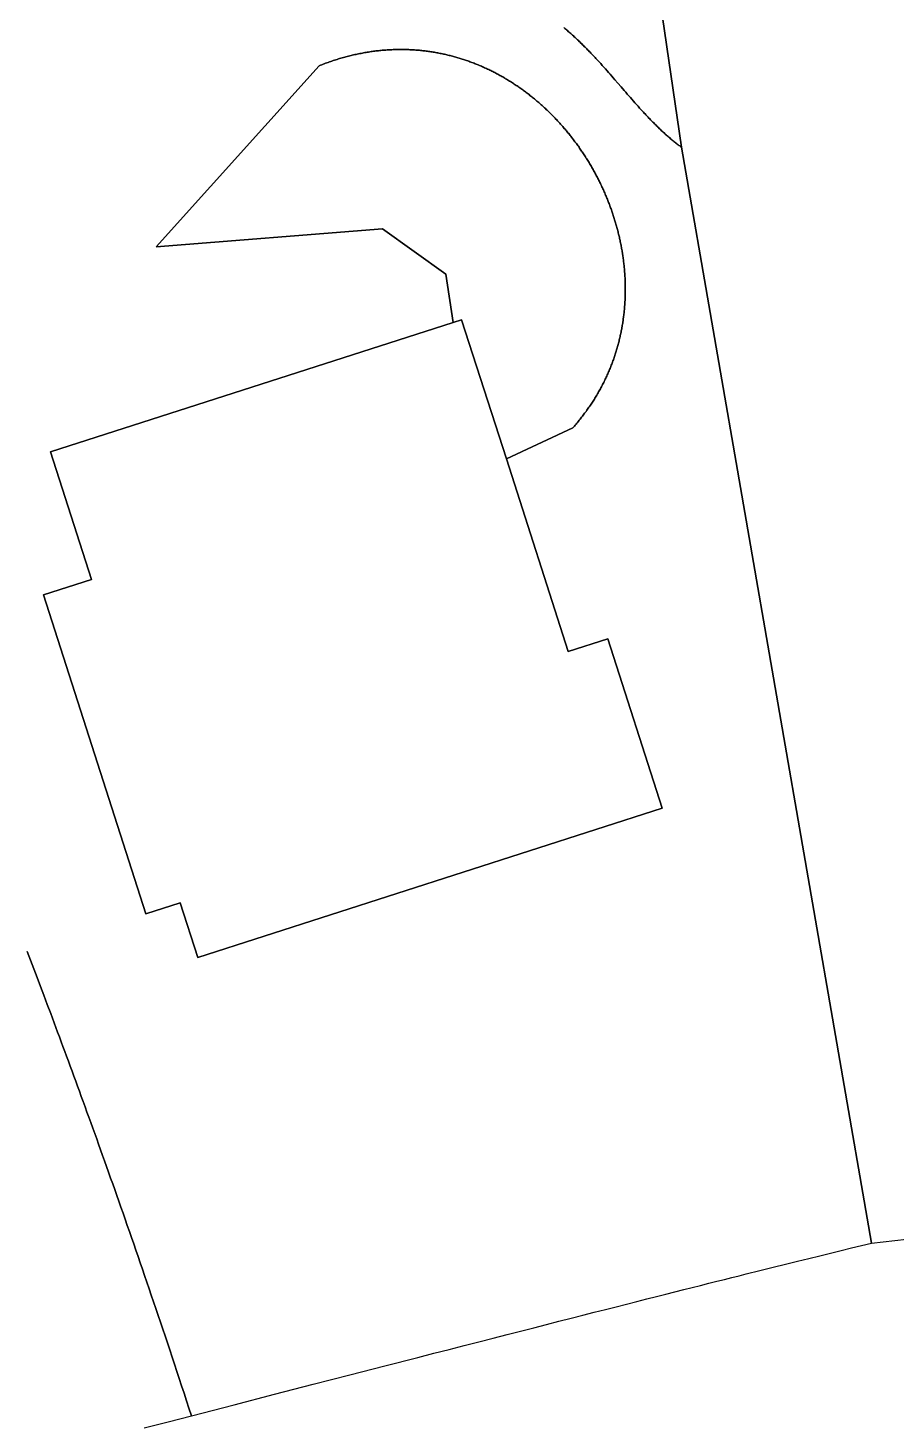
# Model space of a CAD drawing. Header units: millimetres. Extents: x 539514 to 908003, y -69769 to 203909.
# Drawn here: x 561027 to 588964, y 134727 to 179757 of the extents above; entities that cross this region are included whole.
import ezdxf

# ---------------------------------------------------------------- set-up
doc = ezdxf.new("R2010")
doc.units = ezdxf.units.MM
doc.layers.add('CLOSED_AREAS', color=7, linetype='Continuous')
doc.layers.add('REGION_HOLES', color=7, linetype='Continuous')

msp = doc.modelspace()

# ---------------------------------------------------------------- linework, layer by layer
at = {"layer": 'CLOSED_AREAS'}
for points in [[(577976.303, 203901.238), (582057.085, 175918.733), (588178.257, 140649.118), (590801.617, 140940.602)], [(578276.466, 179767.685), (578304.504, 179743.98), (578332.469, 179720.163), (578360.36, 179696.235), (578388.178, 179672.196), (578415.922, 179648.045), (578443.593, 179623.783), (578471.19, 179599.41), (578498.713, 179574.926), (578526.162, 179550.33), (578553.537, 179525.623), (578580.837, 179500.804), (578608.063, 179475.874), (578635.214, 179450.832), (578662.29, 179425.679), (578689.291, 179400.414), (578716.217, 179375.037), (578743.068, 179349.549), (578769.843, 179323.949), (578797.181, 179297.622), (578824.44, 179271.18), (578851.623, 179244.626), (578878.731, 179217.962), (578905.764, 179191.193), (578932.724, 179164.319), (578959.612, 179137.343), (578986.43, 179110.269), (579013.178, 179083.099), (579039.859, 179055.836), (579066.472, 179028.481), (579093.02, 179001.038), (579119.503, 178973.51), (579145.923, 178945.898), (579172.281, 178918.206), (579198.579, 178890.437), (579224.817, 178862.592), (579250.997, 178834.674), (579277.12, 178806.687), (579303.187, 178778.632), (579329.199, 178750.513), (579355.159, 178722.332), (579381.066, 178694.091), (579406.923, 178665.794), (579458.488, 178609.039), (579509.865, 178552.088), (579561.064, 178494.962), (579612.094, 178437.683), (579662.965, 178380.271), (579713.687, 178322.748), (579764.271, 178265.133), (579814.725, 178207.449), (579865.06, 178149.715), (579915.286, 178091.954), (580015.45, 177976.433), (580115.296, 177861.051), (580214.902, 177745.978), (580264.64, 177688.61), (580314.347, 177631.381), (580364.035, 177574.314), (580413.712, 177517.428), (580463.389, 177460.745), (580513.075, 177404.287), (580562.781, 177348.073), (580612.515, 177292.125), (580662.289, 177236.464), (580712.112, 177181.111), (580761.993, 177126.087), (580786.959, 177098.705), (580811.943, 177071.413), (580836.947, 177044.213), (580861.972, 177017.109), (580887.019, 176990.103), (580912.09, 176963.197), (580937.185, 176936.395), (580962.305, 176909.698), (580987.453, 176883.11), (581012.629, 176856.633), (581037.835, 176830.27), (581063.072, 176804.023), (581088.34, 176777.894), (581113.642, 176751.888), (581138.978, 176726.005), (581164.35, 176700.25), (581189.759, 176674.624), (581215.207, 176649.13), (581240.693, 176623.77), (581266.221, 176598.548), (581291.79, 176573.466), (581317.402, 176548.526), (581343.059, 176523.731), (581368.761, 176499.085), (581394.511, 176474.588), (581420.308, 176450.245), (581446.154, 176426.057), (581472.052, 176402.028), (581498.001, 176378.159), (581524.003, 176354.454), (581550.059, 176330.915), (581576.171, 176307.545), (581602.339, 176284.347), (581628.566, 176261.322), (581654.852, 176238.474), (581681.198, 176215.805), (581707.606, 176193.318), (581734.077, 176171.016), (581760.612, 176148.901), (581787.212, 176126.975), (581813.879, 176105.242), (581840.614, 176083.704), (581867.418, 176062.363), (581894.292, 176041.223), (581921.238, 176020.286), (581948.257, 175999.554), (581975.35, 175979.03), (582002.518, 175958.717), (582029.762, 175938.617), (582057.085, 175918.733), (577976.303, 203901.238)], [(561003.666, 150032.275), (561108.432, 149756.226), (561214.133, 149477.268), (561320.793, 149195.287), (561428.43, 148910.165), (561537.065, 148621.788), (561646.721, 148330.037), (561757.416, 148034.797), (561869.172, 147735.951), (561925.454, 147585.14), (561982.01, 147433.384), (562038.84, 147280.669), (562095.949, 147126.979), (562153.339, 146972.301), (562211.012, 146816.619), (562268.971, 146659.92), (562327.219, 146502.189), (562385.757, 146343.411), (562444.59, 146183.571), (562503.718, 146022.656), (562563.145, 145860.65), (562622.874, 145697.54), (562682.907, 145533.31), (562743.247, 145367.946), (562803.895, 145201.433), (562864.856, 145033.758), (562926.131, 144864.905), (562987.723, 144694.859), (563049.634, 144523.607), (563111.868, 144351.134), (563174.426, 144177.425), (563237.312, 144002.465), (563300.527, 143826.241), (563364.076, 143648.737), (563427.959, 143469.94), (563492.18, 143289.834), (563556.741, 143108.405), (563621.645, 142925.638), (563686.895, 142741.519), (563752.492, 142556.034), (563818.44, 142369.168), (563884.742, 142180.905), (563951.399, 141991.233), (564018.415, 141800.136), (564085.791, 141607.599), (564153.531, 141413.608), (564221.638, 141218.15), (564290.113, 141021.208), (564358.959, 140822.768), (564428.18, 140622.817), (564497.777, 140421.339), (564567.753, 140218.32), (564638.11, 140013.746), (564708.853, 139807.601), (564779.981, 139599.871), (564851.5, 139390.542), (564923.41, 139179.6), (564995.715, 138967.029), (565068.418, 138752.815), (565141.52, 138536.943), (565215.024, 138319.4), (565288.934, 138100.17), (565363.251, 137879.24), (565437.978, 137656.593), (565513.118, 137432.217), (565588.674, 137206.096), (565664.647, 136978.215), (565741.041, 136748.561), (565817.858, 136517.119), (565895.1, 136283.874), (565972.771, 136048.811), (566050.873, 135811.917), (566129.409, 135573.176), (566208.38, 135332.574), (566287.79, 135090.096), (567658.529, 135444.064), (568963.871, 135780.866), (570205.926, 136101.055), (571386.805, 136405.184), (572508.615, 136693.809), (573573.468, 136967.482), (574085.194, 137098.885), (574583.472, 137226.757), (575068.565, 137351.169), (575540.737, 137472.188), (576000.252, 137589.886), (576447.372, 137704.329), (576882.363, 137815.589), (577305.488, 137923.734), (577717.01, 138028.833), (578117.194, 138130.956), (578506.302, 138230.171), (578884.598, 138326.549), (579252.347, 138420.157), (579609.812, 138511.066), (579957.256, 138599.345), (580294.944, 138685.063), (580623.138, 138768.288), (580942.104, 138849.091), (581252.103, 138927.541), (581553.401, 139003.706), (581846.26, 139077.656), (582130.945, 139149.461), (582407.719, 139219.188), (582676.846, 139286.909), (582938.59, 139352.691), (583193.213, 139416.604), (583440.981, 139478.718), (583682.156, 139539.101), (583917.003, 139597.823), (584145.784, 139654.953), (584586.207, 139764.713), (585005.535, 139868.935), (585405.876, 139968.174), (585789.341, 140062.983), (586158.039, 140153.915), (586514.08, 140241.525), (586859.573, 140326.366), (587196.627, 140408.992), (587527.353, 140489.957), (588178.257, 140649.118), (582057.085, 175918.733), (582029.762, 175938.617), (582002.518, 175958.717), (581975.35, 175979.03), (581948.257, 175999.554), (581921.238, 176020.286), (581894.292, 176041.223), (581867.418, 176062.363), (581840.614, 176083.704), (581813.879, 176105.242), (581787.212, 176126.975), (581760.612, 176148.901), (581734.077, 176171.016), (581707.606, 176193.318), (581681.198, 176215.805), (581654.852, 176238.474), (581628.566, 176261.322), (581602.339, 176284.347), (581576.171, 176307.545), (581550.059, 176330.915), (581524.003, 176354.454), (581498.001, 176378.159), (581472.052, 176402.028), (581446.154, 176426.057), (581420.308, 176450.245), (581394.511, 176474.588), (581368.761, 176499.085), (581343.059, 176523.731), (581317.402, 176548.526), (581291.79, 176573.466), (581266.221, 176598.548), (581240.693, 176623.77), (581215.207, 176649.13), (581189.759, 176674.624), (581164.35, 176700.25), (581138.978, 176726.005), (581113.642, 176751.888), (581088.34, 176777.894), (581063.072, 176804.023), (581037.835, 176830.27), (581012.629, 176856.633), (580987.453, 176883.11), (580962.305, 176909.698), (580937.185, 176936.395), (580912.09, 176963.197), (580887.019, 176990.103), (580861.972, 177017.109), (580836.947, 177044.213), (580811.943, 177071.413), (580786.959, 177098.705), (580761.993, 177126.087), (580712.112, 177181.111), (580662.289, 177236.464), (580612.515, 177292.125), (580562.781, 177348.073), (580513.075, 177404.287), (580463.389, 177460.745), (580413.712, 177517.428), (580364.035, 177574.314), (580314.347, 177631.381), (580264.64, 177688.61), (580214.902, 177745.978), (580115.296, 177861.051), (580015.45, 177976.433), (579915.286, 178091.954), (579865.06, 178149.715), (579814.725, 178207.449), (579764.271, 178265.133), (579713.687, 178322.748), (579662.965, 178380.271), (579612.094, 178437.683), (579561.064, 178494.962), (579509.865, 178552.088), (579458.488, 178609.039), (579406.923, 178665.794), (579381.066, 178694.091), (579355.159, 178722.332), (579329.199, 178750.513), (579303.187, 178778.632), (579277.12, 178806.687), (579250.997, 178834.674), (579224.817, 178862.592), (579198.579, 178890.437), (579172.281, 178918.206), (579145.923, 178945.898), (579119.503, 178973.51), (579093.02, 179001.038), (579066.472, 179028.481), (579039.859, 179055.836), (579013.178, 179083.099), (578986.43, 179110.269), (578959.612, 179137.343), (578932.724, 179164.319), (578905.764, 179191.193), (578878.731, 179217.962), (578851.623, 179244.626), (578824.44, 179271.18), (578797.181, 179297.622), (578769.843, 179323.949), (578743.068, 179349.549), (578716.217, 179375.037), (578689.291, 179400.414), (578662.29, 179425.679), (578635.214, 179450.832), (578608.063, 179475.874), (578580.837, 179500.804), (578553.537, 179525.623), (578526.162, 179550.33), (578498.713, 179574.926), (578471.19, 179599.41), (578443.593, 179623.783), (578415.922, 179648.045), (578388.178, 179672.196), (578360.36, 179696.235), (578332.469, 179720.163), (578304.504, 179743.98), (578276.466, 179767.685)], [(564761.383, 134695.615), (565534.221, 134895.385), (566287.79, 135090.096), (566208.38, 135332.574), (566129.409, 135573.176), (566050.873, 135811.917), (565972.771, 136048.811), (565895.1, 136283.874), (565817.858, 136517.119), (565741.041, 136748.561), (565664.647, 136978.215), (565588.674, 137206.096), (565513.118, 137432.217), (565437.978, 137656.593), (565363.251, 137879.24), (565288.934, 138100.17), (565215.024, 138319.4), (565141.52, 138536.943), (565068.418, 138752.815), (564995.715, 138967.029), (564923.41, 139179.6), (564851.5, 139390.542), (564779.981, 139599.871), (564708.853, 139807.601), (564638.11, 140013.746), (564567.753, 140218.32), (564497.777, 140421.339), (564428.18, 140622.817), (564358.959, 140822.768), (564290.113, 141021.208), (564221.638, 141218.15), (564153.531, 141413.608), (564085.791, 141607.599), (564018.415, 141800.136), (563951.399, 141991.233), (563884.742, 142180.905), (563818.44, 142369.168), (563752.492, 142556.034), (563686.895, 142741.519), (563621.645, 142925.638), (563556.741, 143108.405), (563492.18, 143289.834), (563427.959, 143469.94), (563364.076, 143648.737), (563300.527, 143826.241), (563237.312, 144002.465), (563174.426, 144177.425), (563111.868, 144351.134), (563049.634, 144523.607), (562987.723, 144694.859), (562926.131, 144864.905), (562864.856, 145033.758), (562803.895, 145201.433), (562743.247, 145367.946), (562682.907, 145533.31), (562622.874, 145697.54), (562563.145, 145860.65), (562503.718, 146022.656), (562444.59, 146183.571), (562385.757, 146343.411), (562327.219, 146502.189), (562268.971, 146659.92), (562211.012, 146816.619), (562153.339, 146972.301), (562095.949, 147126.979), (562038.84, 147280.669), (561982.01, 147433.384), (561925.454, 147585.14), (561869.172, 147735.951), (561757.416, 148034.797), (561646.721, 148330.037), (561537.065, 148621.788), (561428.43, 148910.165), (561320.793, 149195.287), (561214.133, 149477.268), (561108.432, 149756.226), (561003.666, 150032.275)]]:
    msp.add_lwpolyline(points, dxfattribs=at)
for points in [[(574708.866, 170279.193), (574984.544, 170367.788), (576425.34, 165884.526), (578559.271, 166882.716), (578586.539, 166913.51), (578613.568, 166944.395), (578640.359, 166975.369), (578666.913, 167006.432), (578693.23, 167037.583), (578719.31, 167068.822), (578745.154, 167100.147), (578770.761, 167131.559), (578796.134, 167163.056), (578821.271, 167194.637), (578846.174, 167226.303), (578870.842, 167258.051), (578895.277, 167289.883), (578919.478, 167321.796), (578943.446, 167353.79), (578967.182, 167385.864), (578990.685, 167418.018), (579013.956, 167450.251), (579036.996, 167482.562), (579059.805, 167514.95), (579082.384, 167547.415), (579104.732, 167579.957), (579126.851, 167612.573), (579148.74, 167645.265), (579170.4, 167678.03), (579191.832, 167710.868), (579213.035, 167743.779), (579234.011, 167776.761), (579254.76, 167809.815), (579275.281, 167842.939), (579295.576, 167876.132), (579315.645, 167909.394), (579335.488, 167942.725), (579355.106, 167976.123), (579374.499, 168009.587), (579393.668, 168043.118), (579412.612, 168076.714), (579431.333, 168110.374), (579449.831, 168144.099), (579468.106, 168177.886), (579486.158, 168211.736), (579503.988, 168245.648), (579521.597, 168279.62), (579538.984, 168313.653), (579556.151, 168347.746), (579573.097, 168381.897), (579589.823, 168416.107), (579606.33, 168450.373), (579622.617, 168484.697), (579638.686, 168519.077), (579654.536, 168553.511), (579670.169, 168588.001), (579685.583, 168622.544), (579700.781, 168657.14), (579715.762, 168691.789), (579730.526, 168726.49), (579745.075, 168761.241), (579759.408, 168796.043), (579773.526, 168830.894), (579787.429, 168865.794), (579801.118, 168900.742), (579814.593, 168935.738), (579827.855, 168970.78), (579840.903, 169005.868), (579853.739, 169041.001), (579866.362, 169076.179), (579878.774, 169111.401), (579890.974, 169146.666), (579902.964, 169181.973), (579914.742, 169217.322), (579926.311, 169252.712), (579937.669, 169288.142), (579948.818, 169323.611), (579959.758, 169359.119), (579970.49, 169394.666), (579981.013, 169430.25), (579991.329, 169465.87), (580001.437, 169501.526), (580011.338, 169537.218), (580021.032, 169572.944), (580030.521, 169608.704), (580039.804, 169644.497), (580048.881, 169680.322), (580057.753, 169716.179), (580066.421, 169752.066), (580074.885, 169787.984), (580083.145, 169823.932), (580091.202, 169859.908), (580099.055, 169895.912), (580106.707, 169931.944), (580114.156, 169968.002), (580121.404, 170004.086), (580128.45, 170040.196), (580135.295, 170076.33), (580141.94, 170112.487), (580148.385, 170148.668), (580154.63, 170184.871), (580160.676, 170221.095), (580166.524, 170257.34), (580172.172, 170293.606), (580177.623, 170329.891), (580182.876, 170366.195), (580187.932, 170402.517), (580192.791, 170438.856), (580197.454, 170475.211), (580201.921, 170511.583), (580206.192, 170547.97), (580210.268, 170584.371), (580214.15, 170620.786), (580217.837, 170657.214), (580221.33, 170693.654), (580224.629, 170730.106), (580227.735, 170766.568), (580230.649, 170803.041), (580233.37, 170839.523), (580235.9, 170876.014), (580238.237, 170912.513), (580240.384, 170949.019), (580242.34, 170985.532), (580244.106, 171022.051), (580245.682, 171058.574), (580247.068, 171095.102), (580248.266, 171131.634), (580249.275, 171168.169), (580250.095, 171204.706), (580250.728, 171241.245), (580251.173, 171277.784), (580251.431, 171314.324), (580251.503, 171350.863), (580251.388, 171387.401), (580251.088, 171423.936), (580250.602, 171460.469), (580249.931, 171496.999), (580249.076, 171533.524), (580248.036, 171570.044), (580246.813, 171606.559), (580245.406, 171643.067), (580243.817, 171679.569), (580242.044, 171716.062), (580240.09, 171752.548), (580237.954, 171789.024), (580235.637, 171825.49), (580233.138, 171861.945), (580230.459, 171898.389), (580227.601, 171934.821), (580224.562, 171971.24), (580221.344, 172007.646), (580217.947, 172044.038), (580214.372, 172080.414), (580210.619, 172116.775), (580206.688, 172153.12), (580202.579, 172189.447), (580198.294, 172225.757), (580193.833, 172262.048), (580189.195, 172298.32), (580184.382, 172334.572), (580179.394, 172370.804), (580174.23, 172407.014), (580168.893, 172443.202), (580163.381, 172479.367), (580157.696, 172515.509), (580151.838, 172551.626), (580145.806, 172587.719), (580139.603, 172623.786), (580133.227, 172659.826), (580126.68, 172695.839), (580119.962, 172731.825), (580113.073, 172767.782), (580106.014, 172803.71), (580098.785, 172839.607), (580091.386, 172875.474), (580083.818, 172911.31), (580076.082, 172947.114), (580068.177, 172982.884), (580060.104, 173018.622), (580051.864, 173054.325), (580043.457, 173089.993), (580034.883, 173125.625), (580026.142, 173161.221), (580017.236, 173196.78), (580008.165, 173232.3), (579998.928, 173267.783), (579989.527, 173303.226), (579979.962, 173338.629), (579970.232, 173373.991), (579960.34, 173409.312), (579950.284, 173444.591), (579940.066, 173479.827), (579929.685, 173515.019), (579919.143, 173550.167), (579908.44, 173585.27), (579897.575, 173620.328), (579886.55, 173655.339), (579875.365, 173690.302), (579864.02, 173725.218), (579852.515, 173760.086), (579840.852, 173794.904), (579829.03, 173829.672), (579817.05, 173864.389), (579804.912, 173899.055), (579792.617, 173933.668), (579780.166, 173968.229), (579767.557, 174002.736), (579754.793, 174037.189), (579741.873, 174071.587), (579728.797, 174105.929), (579715.567, 174140.215), (579702.182, 174174.443), (579688.643, 174208.613), (579674.951, 174242.725), (579661.105, 174276.778), (579647.107, 174310.77), (579632.956, 174344.702), (579618.653, 174378.572), (579604.198, 174412.381), (579589.593, 174446.126), (579574.836, 174479.807), (579559.929, 174513.424), (579544.872, 174546.977), (579529.666, 174580.463), (579514.31, 174613.883), (579498.806, 174647.235), (579483.153, 174680.52), (579467.353, 174713.736), (579451.404, 174746.883), (579435.309, 174779.96), (579419.067, 174812.966), (579402.679, 174845.9), (579386.144, 174878.762), (579369.465, 174911.551), (579352.64, 174944.267), (579335.67, 174976.908), (579318.556, 175009.474), (579301.299, 175041.965), (579283.898, 175074.378), (579266.353, 175106.715), (579248.667, 175138.973), (579230.837, 175171.153), (579212.866, 175203.254), (579194.754, 175235.274), (579176.501, 175267.214), (579158.107, 175299.072), (579139.572, 175330.848), (579120.898, 175362.541), (579102.085, 175394.15), (579083.133, 175425.675), (579064.042, 175457.114), (579044.813, 175488.468), (579025.446, 175519.736), (579005.941, 175550.916), (578986.3, 175582.008), (578966.522, 175613.011), (578946.608, 175643.925), (578926.559, 175674.749), (578906.374, 175705.482), (578886.054, 175736.123), (578865.6, 175766.672), (578845.011, 175797.128), (578824.289, 175827.491), (578803.433, 175857.759), (578782.445, 175887.932), (578761.324, 175918.009), (578740.071, 175947.989), (578718.687, 175977.872), (578697.171, 176007.658), (578675.524, 176037.344), (578653.747, 176066.931), (578631.84, 176096.418), (578609.804, 176125.804), (578587.638, 176155.088), (578565.343, 176184.27), (578542.92, 176213.349), (578520.369, 176242.325), (578497.69, 176271.195), (578474.884, 176299.961), (578451.951, 176328.621), (578428.892, 176357.174), (578405.707, 176385.62), (578382.397, 176413.958), (578358.961, 176442.187), (578335.4, 176470.307), (578311.716, 176498.316), (578287.907, 176526.215), (578263.975, 176554.002), (578239.919, 176581.676), (578215.741, 176609.238), (578191.441, 176636.686), (578167.019, 176664.019), (578142.475, 176691.237), (578117.81, 176718.339), (578093.025, 176745.325), (578068.119, 176772.193), (578043.094, 176798.943), (578017.949, 176825.575), (577992.685, 176852.086), (577967.302, 176878.478), (577941.801, 176904.749), (577916.182, 176930.898), (577890.446, 176956.925), (577864.593, 176982.829), (577838.624, 177008.608), (577812.538, 177034.264), (577786.336, 177059.794), (577760.019, 177085.198), (577733.587, 177110.476), (577707.04, 177135.626), (577680.38, 177160.648), (577653.605, 177185.541), (577626.717, 177210.305), (577599.716, 177234.939), (577572.603, 177259.441), (577545.378, 177283.812), (577518.041, 177308.051), (577490.592, 177332.156), (577463.033, 177356.128), (577435.363, 177379.965), (577407.583, 177403.667), (577379.694, 177427.233), (577351.695, 177450.662), (577323.587, 177473.954), (577295.371, 177497.107), (577267.047, 177520.122), (577238.615, 177542.998), (577210.076, 177565.733), (577181.43, 177588.327), (577152.678, 177610.779), (577123.82, 177633.089), (577094.856, 177655.256), (577065.787, 177677.279), (577036.613, 177699.157), (577007.334, 177720.89), (576977.952, 177742.477), (576948.466, 177763.918), (576918.877, 177785.211), (576889.186, 177806.356), (576859.392, 177827.352), (576829.496, 177848.198), (576799.498, 177868.894), (576769.399, 177889.439), (576739.2, 177909.833), (576708.9, 177930.074), (576678.501, 177950.162), (576648.001, 177970.095), (576617.403, 177989.875), (576586.706, 178009.499), (576555.911, 178028.967), (576525.018, 178048.278), (576494.028, 178067.432), (576462.94, 178086.428), (576431.756, 178105.264), (576400.475, 178123.942), (576369.099, 178142.458), (576337.627, 178160.814), (576306.061, 178179.008), (576274.399, 178197.04), (576242.644, 178214.908), (576210.795, 178232.613), (576178.852, 178250.153), (576146.816, 178267.527), (576114.688, 178284.736), (576082.467, 178301.777), (576050.155, 178318.652), (576017.752, 178335.358), (575985.257, 178351.895), (575952.672, 178368.262), (575919.997, 178384.46), (575887.232, 178400.486), (575854.378, 178416.34), (575821.434, 178432.022), (575788.403, 178447.531), (575755.283, 178462.865), (575722.076, 178478.025), (575688.781, 178493.01), (575655.399, 178507.819), (575621.931, 178522.451), (575588.377, 178536.905), (575554.737, 178551.181), (575521.012, 178565.278), (575487.202, 178579.196), (575453.308, 178592.933), (575419.33, 178606.489), (575385.268, 178619.863), (575351.122, 178633.055), (575316.894, 178646.063), (575282.584, 178658.888), (575248.192, 178671.528), (575213.718, 178683.982), (575179.163, 178696.25), (575144.527, 178708.332), (575109.81, 178720.226), (575075.014, 178731.932), (575040.138, 178743.448), (575005.183, 178754.776), (574970.15, 178765.912), (574935.038, 178776.858), (574899.848, 178787.612), (574864.58, 178798.173), (574829.236, 178808.541), (574793.815, 178818.715), (574758.317, 178828.694), (574722.744, 178838.478), (574687.095, 178848.065), (574651.371, 178857.456), (574615.572, 178866.65), (574579.699, 178875.645), (574543.752, 178884.441), (574507.732, 178893.037), (574471.639, 178901.433), (574435.473, 178909.628), (574399.235, 178917.62), (574362.925, 178925.411), (574326.544, 178932.998), (574290.092, 178940.381), (574253.569, 178947.559), (574216.976, 178954.532), (574180.313, 178961.299), (574143.581, 178967.858), (574106.78, 178974.211), (574069.91, 178980.355), (574032.972, 178986.289), (573995.966, 178992.015), (573958.893, 178997.529), (573921.753, 179002.833), (573884.547, 179007.924), (573847.274, 179012.803), (573809.936, 179017.469), (573772.533, 179021.921), (573735.064, 179026.158), (573697.531, 179030.179), (573659.934, 179033.984), (573622.274, 179037.573), (573584.55, 179040.944), (573546.763, 179044.096), (573508.914, 179047.029), (573471.002, 179049.743), (573433.029, 179052.236), (573394.995, 179054.508), (573356.9, 179056.558), (573318.745, 179058.385), (573280.529, 179059.989), (573242.254, 179061.369), (573203.92, 179062.525), (573165.527, 179063.454), (573127.076, 179064.158), (573088.566, 179064.634), (573050, 179064.883), (573011.375, 179064.904), (572972.695, 179064.695), (572933.958, 179064.257), (572895.164, 179063.588), (572856.316, 179062.688), (572817.412, 179061.556), (572778.454, 179060.191), (572739.441, 179058.593), (572700.374, 179056.761), (572661.254, 179054.694), (572622.081, 179052.392), (572582.855, 179049.853), (572543.576, 179047.077), (572504.246, 179044.064), (572464.865, 179040.812), (572425.432, 179037.321), (572385.949, 179033.591), (572346.415, 179029.62), (572306.832, 179025.407), (572267.199, 179020.953), (572227.518, 179016.256), (572187.787, 179011.315), (572148.009, 179006.13), (572108.182, 179000.701), (572068.309, 178995.026), (572028.388, 178989.105), (571988.421, 178982.937), (571948.407, 178976.521), (571908.348, 178969.856), (571868.243, 178962.943), (571828.094, 178955.779), (571787.9, 178948.366), (571747.661, 178940.7), (571707.38, 178932.783), (571667.054, 178924.613), (571626.686, 178916.19), (571586.275, 178907.512), (571545.823, 178898.58), (571505.328, 178889.392), (571464.793, 178879.948), (571424.216, 178870.247), (571383.599, 178860.288), (571342.942, 178850.07), (571302.245, 178839.594), (571261.509, 178828.858), (571220.734, 178817.861), (571179.921, 178806.602), (571139.069, 178795.082), (571098.181, 178783.299), (571057.254, 178771.252), (571016.291, 178758.942), (570975.292, 178746.366), (570934.257, 178733.525), (570893.186, 178720.417), (570852.08, 178707.043), (570810.939, 178693.4), (570769.764, 178679.49), (570728.554, 178665.31), (570687.312, 178650.86), (570646.036, 178636.139), (570604.727, 178621.147), (570563.386, 178605.884), (570522.013, 178590.347), (570480.609, 178574.537), (570439.174, 178558.452), (570397.707, 178542.093), (565150.988, 172712.405), (572438.098, 173295.373), (574478.489, 171837.951)], [(576425.34, 165884.526), (574984.544, 170367.788), (574708.866, 170279.193), (561752.306, 166115.313), (563072.985, 162005.815), (561521.187, 161507.11), (564818.436, 151247.207), (565927.369, 151603.587), (566494.291, 149839.524), (581438.864, 154642.296), (579686.478, 160095.117), (578417.007, 159687.144)]]:
    msp.add_lwpolyline(points, close=True, dxfattribs=at)
at = {"layer": 'REGION_HOLES'}
msp.add_lwpolyline([(574478.489, 171837.951), (572438.098, 173295.373), (565150.988, 172712.405), (570397.707, 178542.093), (570439.174, 178558.452), (570480.609, 178574.537), (570522.013, 178590.347), (570563.386, 178605.884), (570604.727, 178621.147), (570646.036, 178636.139), (570687.312, 178650.86), (570728.554, 178665.31), (570769.764, 178679.49), (570810.939, 178693.4), (570852.08, 178707.043), (570893.186, 178720.417), (570934.257, 178733.525), (570975.292, 178746.366), (571016.291, 178758.942), (571057.254, 178771.252), (571098.181, 178783.299), (571139.069, 178795.082), (571179.921, 178806.602), (571220.734, 178817.861), (571261.509, 178828.858), (571302.245, 178839.594), (571342.942, 178850.07), (571383.599, 178860.288), (571424.216, 178870.247), (571464.793, 178879.948), (571505.328, 178889.392), (571545.823, 178898.58), (571586.275, 178907.512), (571626.686, 178916.19), (571667.054, 178924.613), (571707.38, 178932.783), (571747.661, 178940.7), (571787.9, 178948.366), (571828.094, 178955.779), (571868.243, 178962.943), (571908.348, 178969.856), (571948.407, 178976.521), (571988.421, 178982.937), (572028.388, 178989.105), (572068.309, 178995.026), (572108.182, 179000.701), (572148.009, 179006.13), (572187.787, 179011.315), (572227.518, 179016.256), (572267.199, 179020.953), (572306.832, 179025.407), (572346.415, 179029.62), (572385.949, 179033.591), (572425.432, 179037.321), (572464.865, 179040.812), (572504.246, 179044.064), (572543.576, 179047.077), (572582.855, 179049.853), (572622.081, 179052.392), (572661.254, 179054.694), (572700.374, 179056.761), (572739.441, 179058.593), (572778.454, 179060.191), (572817.412, 179061.556), (572856.316, 179062.688), (572895.164, 179063.588), (572933.958, 179064.257), (572972.695, 179064.695), (573011.375, 179064.904), (573050, 179064.883), (573088.566, 179064.634), (573127.076, 179064.158), (573165.527, 179063.454), (573203.92, 179062.525), (573242.254, 179061.369), (573280.529, 179059.989), (573318.745, 179058.385), (573356.9, 179056.558), (573394.995, 179054.508), (573433.029, 179052.236), (573471.002, 179049.743), (573508.914, 179047.029), (573546.763, 179044.096), (573584.55, 179040.944), (573622.274, 179037.573), (573659.934, 179033.984), (573697.531, 179030.179), (573735.064, 179026.158), (573772.533, 179021.921), (573809.936, 179017.469), (573847.274, 179012.803), (573884.547, 179007.924), (573921.753, 179002.833), (573958.893, 178997.529), (573995.966, 178992.015), (574032.972, 178986.289), (574069.91, 178980.355), (574106.78, 178974.211), (574143.581, 178967.858), (574180.313, 178961.299), (574216.976, 178954.532), (574253.569, 178947.559), (574290.092, 178940.381), (574326.544, 178932.998), (574362.925, 178925.411), (574399.235, 178917.62), (574435.473, 178909.628), (574471.639, 178901.433), (574507.732, 178893.037), (574543.752, 178884.441), (574579.699, 178875.645), (574615.572, 178866.65), (574651.371, 178857.456), (574687.095, 178848.065), (574722.744, 178838.478), (574758.317, 178828.694), (574793.815, 178818.715), (574829.236, 178808.541), (574864.58, 178798.173), (574899.848, 178787.612), (574935.038, 178776.858), (574970.15, 178765.912), (575005.183, 178754.776), (575040.138, 178743.448), (575075.014, 178731.932), (575109.81, 178720.226), (575144.527, 178708.332), (575179.163, 178696.25), (575213.718, 178683.982), (575248.192, 178671.528), (575282.584, 178658.888), (575316.894, 178646.063), (575351.122, 178633.055), (575385.268, 178619.863), (575419.33, 178606.489), (575453.308, 178592.933), (575487.202, 178579.196), (575521.012, 178565.278), (575554.737, 178551.181), (575588.377, 178536.905), (575621.931, 178522.451), (575655.399, 178507.819), (575688.781, 178493.01), (575722.076, 178478.025), (575755.283, 178462.865), (575788.403, 178447.531), (575821.434, 178432.022), (575854.378, 178416.34), (575887.232, 178400.486), (575919.997, 178384.46), (575952.672, 178368.262), (575985.257, 178351.895), (576017.752, 178335.358), (576050.155, 178318.652), (576082.467, 178301.777), (576114.688, 178284.736), (576146.816, 178267.527), (576178.852, 178250.153), (576210.795, 178232.613), (576242.644, 178214.908), (576274.399, 178197.04), (576306.061, 178179.008), (576337.627, 178160.814), (576369.099, 178142.458), (576400.475, 178123.942), (576431.756, 178105.264), (576462.94, 178086.428), (576494.028, 178067.432), (576525.018, 178048.278), (576555.911, 178028.967), (576586.706, 178009.499), (576617.403, 177989.875), (576648.001, 177970.095), (576678.501, 177950.162), (576708.9, 177930.074), (576739.2, 177909.833), (576769.399, 177889.439), (576799.498, 177868.894), (576829.496, 177848.198), (576859.392, 177827.352), (576889.186, 177806.356), (576918.877, 177785.211), (576948.466, 177763.918), (576977.952, 177742.477), (577007.334, 177720.89), (577036.613, 177699.157), (577065.787, 177677.279), (577094.856, 177655.256), (577123.82, 177633.089), (577152.678, 177610.779), (577181.43, 177588.327), (577210.076, 177565.733), (577238.615, 177542.998), (577267.047, 177520.122), (577295.371, 177497.107), (577323.587, 177473.954), (577351.695, 177450.662), (577379.694, 177427.233), (577407.583, 177403.667), (577435.363, 177379.965), (577463.033, 177356.128), (577490.592, 177332.156), (577518.041, 177308.051), (577545.378, 177283.812), (577572.603, 177259.441), (577599.716, 177234.939), (577626.717, 177210.305), (577653.605, 177185.541), (577680.38, 177160.648), (577707.04, 177135.626), (577733.587, 177110.476), (577760.019, 177085.198), (577786.336, 177059.794), (577812.538, 177034.264), (577838.624, 177008.608), (577864.593, 176982.829), (577890.446, 176956.925), (577916.182, 176930.898), (577941.801, 176904.749), (577967.302, 176878.478), (577992.685, 176852.086), (578017.949, 176825.575), (578043.094, 176798.943), (578068.119, 176772.193), (578093.025, 176745.325), (578117.81, 176718.339), (578142.475, 176691.237), (578167.019, 176664.019), (578191.441, 176636.686), (578215.741, 176609.238), (578239.919, 176581.676), (578263.975, 176554.002), (578287.907, 176526.215), (578311.716, 176498.316), (578335.4, 176470.307), (578358.961, 176442.187), (578382.397, 176413.958), (578405.707, 176385.62), (578428.892, 176357.174), (578451.951, 176328.621), (578474.884, 176299.961), (578497.69, 176271.195), (578520.369, 176242.325), (578542.92, 176213.349), (578565.343, 176184.27), (578587.638, 176155.088), (578609.804, 176125.804), (578631.84, 176096.418), (578653.747, 176066.931), (578675.524, 176037.344), (578697.171, 176007.658), (578718.687, 175977.872), (578740.071, 175947.989), (578761.324, 175918.009), (578782.445, 175887.932), (578803.433, 175857.759), (578824.289, 175827.491), (578845.011, 175797.128), (578865.6, 175766.672), (578886.054, 175736.123), (578906.374, 175705.482), (578926.559, 175674.749), (578946.608, 175643.925), (578966.522, 175613.011), (578986.3, 175582.008), (579005.941, 175550.916), (579025.446, 175519.736), (579044.813, 175488.468), (579064.042, 175457.114), (579083.133, 175425.675), (579102.085, 175394.15), (579120.898, 175362.541), (579139.572, 175330.848), (579158.107, 175299.072), (579176.501, 175267.214), (579194.754, 175235.274), (579212.866, 175203.254), (579230.837, 175171.153), (579248.667, 175138.973), (579266.353, 175106.715), (579283.898, 175074.378), (579301.299, 175041.965), (579318.556, 175009.474), (579335.67, 174976.908), (579352.64, 174944.267), (579369.465, 174911.551), (579386.144, 174878.762), (579402.679, 174845.9), (579419.067, 174812.966), (579435.309, 174779.96), (579451.404, 174746.883), (579467.353, 174713.736), (579483.153, 174680.52), (579498.806, 174647.235), (579514.31, 174613.883), (579529.666, 174580.463), (579544.872, 174546.977), (579559.929, 174513.424), (579574.836, 174479.807), (579589.593, 174446.126), (579604.198, 174412.381), (579618.653, 174378.572), (579632.956, 174344.702), (579647.107, 174310.77), (579661.105, 174276.778), (579674.951, 174242.725), (579688.643, 174208.613), (579702.182, 174174.443), (579715.567, 174140.215), (579728.797, 174105.929), (579741.873, 174071.587), (579754.793, 174037.189), (579767.557, 174002.736), (579780.166, 173968.229), (579792.617, 173933.668), (579804.912, 173899.055), (579817.05, 173864.389), (579829.03, 173829.672), (579840.852, 173794.904), (579852.515, 173760.086), (579864.02, 173725.218), (579875.365, 173690.302), (579886.55, 173655.339), (579897.575, 173620.328), (579908.44, 173585.27), (579919.143, 173550.167), (579929.685, 173515.019), (579940.066, 173479.827), (579950.284, 173444.591), (579960.34, 173409.312), (579970.232, 173373.991), (579979.962, 173338.629), (579989.527, 173303.226), (579998.928, 173267.783), (580008.165, 173232.3), (580017.236, 173196.78), (580026.142, 173161.221), (580034.883, 173125.625), (580043.457, 173089.993), (580051.864, 173054.325), (580060.104, 173018.622), (580068.177, 172982.884), (580076.082, 172947.114), (580083.818, 172911.31), (580091.386, 172875.474), (580098.785, 172839.607), (580106.014, 172803.71), (580113.073, 172767.782), (580119.962, 172731.825), (580126.68, 172695.839), (580133.227, 172659.826), (580139.603, 172623.786), (580145.806, 172587.719), (580151.838, 172551.626), (580157.696, 172515.509), (580163.381, 172479.367), (580168.893, 172443.202), (580174.23, 172407.014), (580179.394, 172370.804), (580184.382, 172334.572), (580189.195, 172298.32), (580193.833, 172262.048), (580198.294, 172225.757), (580202.579, 172189.447), (580206.688, 172153.12), (580210.619, 172116.775), (580214.372, 172080.414), (580217.947, 172044.038), (580221.344, 172007.646), (580224.562, 171971.24), (580227.601, 171934.821), (580230.459, 171898.389), (580233.138, 171861.945), (580235.637, 171825.49), (580237.954, 171789.024), (580240.09, 171752.548), (580242.044, 171716.062), (580243.817, 171679.569), (580245.406, 171643.067), (580246.813, 171606.559), (580248.036, 171570.044), (580249.076, 171533.524), (580249.931, 171496.999), (580250.602, 171460.469), (580251.088, 171423.936), (580251.388, 171387.401), (580251.503, 171350.863), (580251.431, 171314.324), (580251.173, 171277.784), (580250.728, 171241.245), (580250.095, 171204.706), (580249.275, 171168.169), (580248.266, 171131.634), (580247.068, 171095.102), (580245.682, 171058.574), (580244.106, 171022.051), (580242.34, 170985.532), (580240.384, 170949.019), (580238.237, 170912.513), (580235.9, 170876.014), (580233.37, 170839.523), (580230.649, 170803.041), (580227.735, 170766.568), (580224.629, 170730.106), (580221.33, 170693.654), (580217.837, 170657.214), (580214.15, 170620.786), (580210.268, 170584.371), (580206.192, 170547.97), (580201.921, 170511.583), (580197.454, 170475.211), (580192.791, 170438.856), (580187.932, 170402.517), (580182.876, 170366.195), (580177.623, 170329.891), (580172.172, 170293.606), (580166.524, 170257.34), (580160.676, 170221.095), (580154.63, 170184.871), (580148.385, 170148.668), (580141.94, 170112.487), (580135.295, 170076.33), (580128.45, 170040.196), (580121.404, 170004.086), (580114.156, 169968.002), (580106.707, 169931.944), (580099.055, 169895.912), (580091.202, 169859.908), (580083.145, 169823.932), (580074.885, 169787.984), (580066.421, 169752.066), (580057.753, 169716.179), (580048.881, 169680.322), (580039.804, 169644.497), (580030.521, 169608.704), (580021.032, 169572.944), (580011.338, 169537.218), (580001.437, 169501.526), (579991.329, 169465.87), (579981.013, 169430.25), (579970.49, 169394.666), (579959.758, 169359.119), (579948.818, 169323.611), (579937.669, 169288.142), (579926.311, 169252.712), (579914.742, 169217.322), (579902.964, 169181.973), (579890.974, 169146.666), (579878.774, 169111.401), (579866.362, 169076.179), (579853.739, 169041.001), (579840.903, 169005.868), (579827.855, 168970.78), (579814.593, 168935.738), (579801.118, 168900.742), (579787.429, 168865.794), (579773.526, 168830.894), (579759.408, 168796.043), (579745.075, 168761.241), (579730.526, 168726.49), (579715.762, 168691.789), (579700.781, 168657.14), (579685.583, 168622.544), (579670.169, 168588.001), (579654.536, 168553.511), (579638.686, 168519.077), (579622.617, 168484.697), (579606.33, 168450.373), (579589.823, 168416.107), (579573.097, 168381.897), (579556.151, 168347.746), (579538.984, 168313.653), (579521.597, 168279.62), (579503.988, 168245.648), (579486.158, 168211.736), (579468.106, 168177.886), (579449.831, 168144.099), (579431.333, 168110.374), (579412.612, 168076.714), (579393.668, 168043.118), (579374.499, 168009.587), (579355.106, 167976.123), (579335.488, 167942.725), (579315.645, 167909.394), (579295.576, 167876.132), (579275.281, 167842.939), (579254.76, 167809.815), (579234.011, 167776.761), (579213.035, 167743.779), (579191.832, 167710.868), (579170.4, 167678.03), (579148.74, 167645.265), (579126.851, 167612.573), (579104.732, 167579.957), (579082.384, 167547.415), (579059.805, 167514.95), (579036.996, 167482.562), (579013.956, 167450.251), (578990.685, 167418.018), (578967.182, 167385.864), (578943.446, 167353.79), (578919.478, 167321.796), (578895.277, 167289.883), (578870.842, 167258.051), (578846.174, 167226.303), (578821.271, 167194.637), (578796.134, 167163.056), (578770.761, 167131.559), (578745.154, 167100.147), (578719.31, 167068.822), (578693.23, 167037.583), (578666.913, 167006.432), (578640.359, 166975.369), (578613.568, 166944.395), (578586.539, 166913.51), (578559.271, 166882.716), (576425.34, 165884.526), (578417.007, 159687.144), (579686.478, 160095.117), (581438.864, 154642.296), (566494.291, 149839.524), (565927.369, 151603.587), (564818.436, 151247.207), (561521.187, 161507.11), (563072.985, 162005.815), (561752.306, 166115.313), (574708.866, 170279.193)], close=True, dxfattribs=at)

doc.saveas('drawing.dxf')
